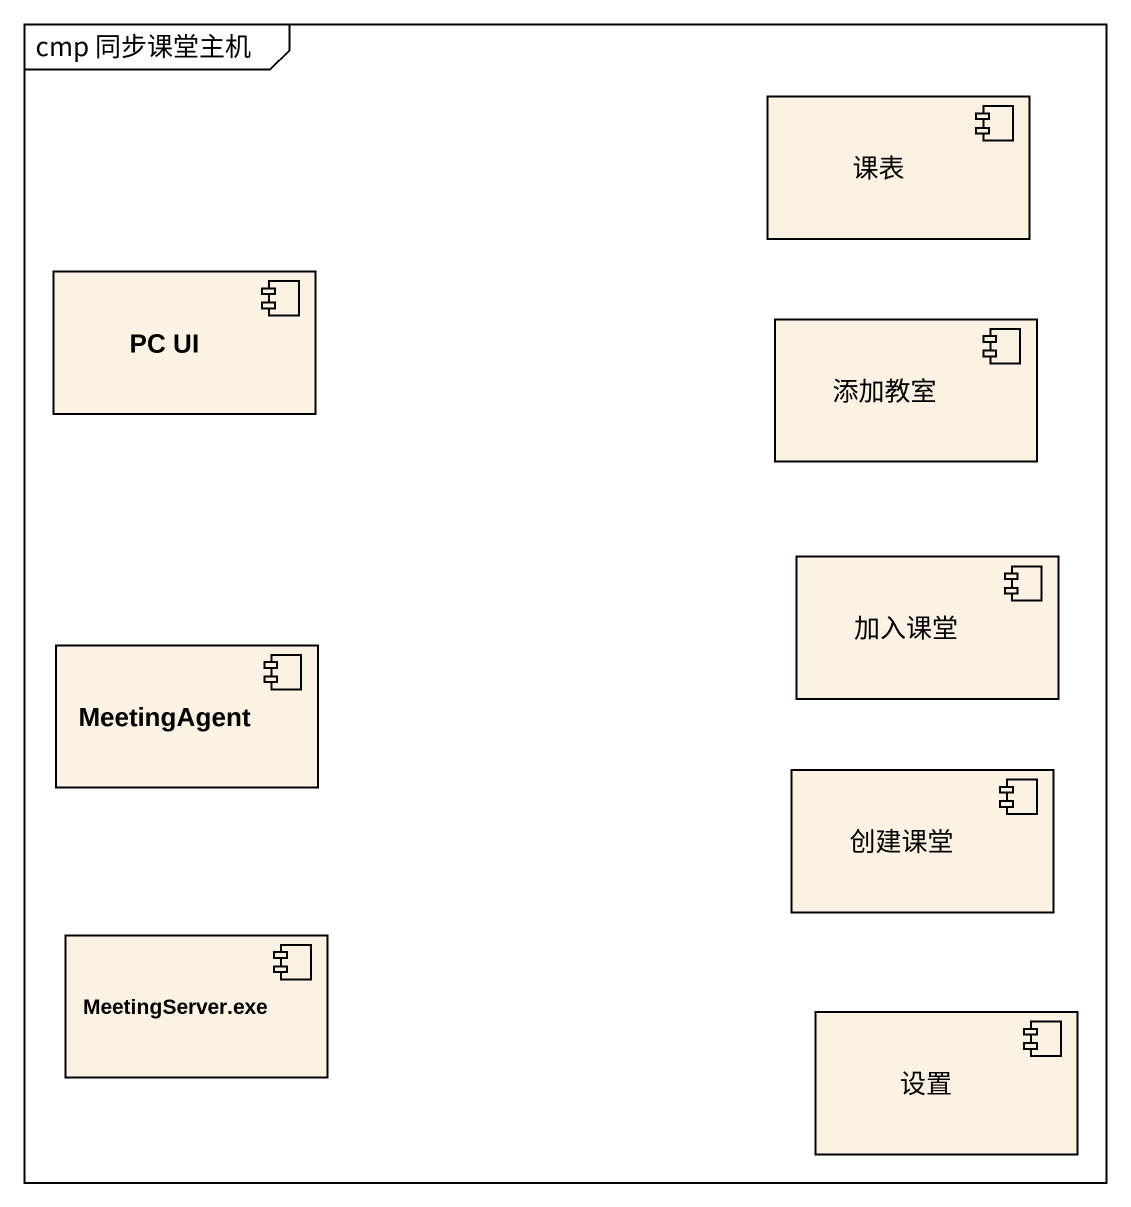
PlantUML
@startuml
mainframe cmp 同步课堂主机
component 课表
component "PC UI" as PC_UI
component 添加教室
component 加入课堂
component MeetingAgent
component 创建课堂
component "MeetingServer.exe" as MeetingServer_exe
component 设置
@enduml
